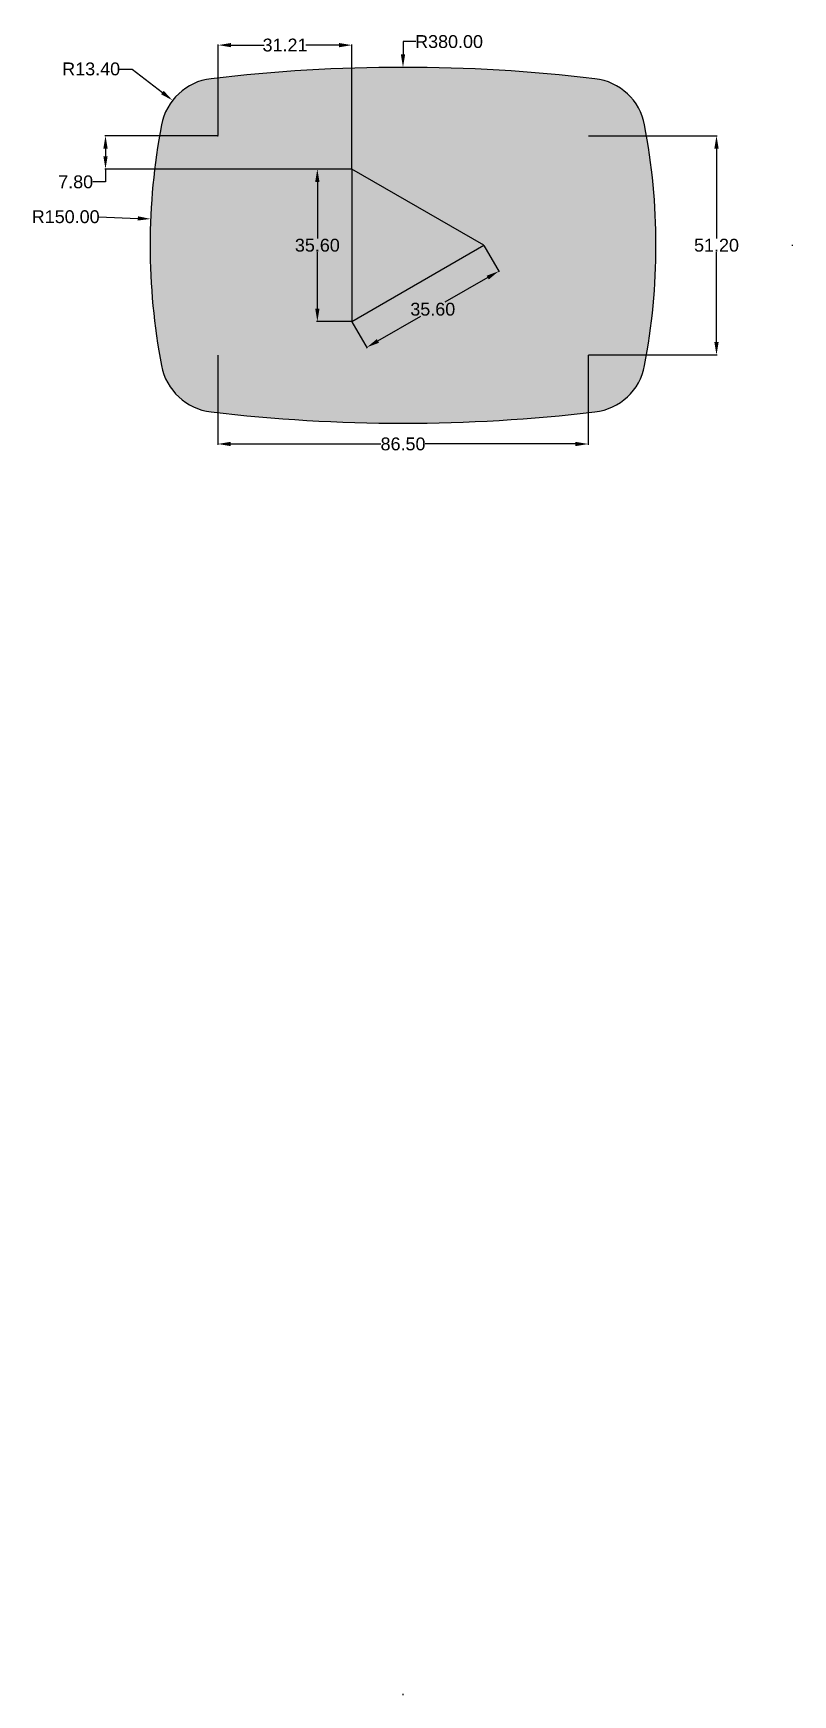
# Model space of a CAD drawing. Header units: inches. Extents: x -25 to 153, y -346 to 42.
import ezdxf

# ---------------------------------------------------------------- set-up
doc = ezdxf.new("R2010")
doc.units = ezdxf.units.IN
doc.header["$MEASUREMENT"] = 0
doc.styles.get("Standard").update_dxf_attribs({"font": 'arial.ttf'})
doc.dimstyles.get("Standard").update_dxf_attribs({"dimtxt": 3, "dimasz": 3, "dimexe": 0.18, "dimexo": 0.0625, "dimgap": 0.09, "dimtad": 0, "dimtih": 1, "dimtoh": 1, "dimzin": 0, "dimdsep": 46, "dimtxsty": 'Standard', "dimcen": 0.09, "dimclrd": 2, "dimclre": 2, "dimclrt": 2, "dimadec": 0, "dimazin": 0, "dimtfac": 1, "dimtofl": 0, "dimtmove": 0, "dimatfit": 3, "dimfxl": 1, "dimtfillclr": 2, "dimtolj": 1, "dimtzin": 0, "dimarcsym": 0})

# ---------------------------------------------------------------- blocks, each defined once
blk = doc.blocks.new('*D5')
at = {"color": 2, "lineweight": -2, "transparency": 16777216}
for p, q in [((-4.52, 33.7), (-1.52, 33.7)), ((-1.52, 33.7), (5.53, 28.2)), ((18.38, 18.13), (18.56, 18.13)), ((18.47, 18.04), (18.47, 18.22))]:
    blk.add_line(p, q, dxfattribs=at)
at = {"color": 2, "transparency": 16777216}
blk.add_solid([(5.84, 28.6), (5.22, 27.81), (7.9, 26.36)], dxfattribs=at)
at = {"layer": 'Defpoints', "color": 0, "transparency": 16777216}
for p in [(7.9, 26.36), (18.47, 18.13)]:
    blk.add_point(p, dxfattribs=at)
at = {"color": 2, "transparency": 16777216, "insert": (-11.11, 33.7), "char_height": 3, "attachment_point": 5}
blk.add_mtext('\\A1;R13.40', dxfattribs=at)
blk = doc.blocks.new('*D6')
at = {"color": 2, "lineweight": -2, "transparency": 16777216}
for p, q in [((-9.31, -0.81), (-0.22, -1.19)), ((152.56, -7.47), (152.74, -7.47)), ((152.65, -7.56), (152.65, -7.38))]:
    blk.add_line(p, q, dxfattribs=at)
at = {"color": 2, "transparency": 16777216}
blk.add_solid([(-0.2, -0.69), (-0.24, -1.69), (2.78, -1.31)], dxfattribs=at)
at = {"layer": 'Defpoints', "color": 0, "transparency": 16777216}
for p in [(2.78, -1.31), (152.65, -7.47)]:
    blk.add_point(p, dxfattribs=at)
at = {"color": 2, "transparency": 16777216, "insert": (-17.06, -0.81), "char_height": 3, "attachment_point": 5}
blk.add_mtext('\\A1;R150.00', dxfattribs=at)
blk = doc.blocks.new('*D7')
at = {"color": 2, "lineweight": -2, "transparency": 16777216}
for p, q in [((64.72, 40.09), (61.72, 40.09)), ((61.72, 40.09), (61.72, 37.09)), ((61.63, -345.91), (61.81, -345.91)), ((61.72, -346), (61.72, -345.82))]:
    blk.add_line(p, q, dxfattribs=at)
at = {"color": 2, "transparency": 16777216}
blk.add_solid([(61.22, 37.09), (62.22, 37.09), (61.72, 34.09)], dxfattribs=at)
at = {"layer": 'Defpoints', "color": 0, "transparency": 16777216}
for p in [(61.72, 34.09), (61.72, -345.91)]:
    blk.add_point(p, dxfattribs=at)
at = {"color": 2, "transparency": 16777216, "insert": (72.47, 40.09), "char_height": 3, "attachment_point": 5}
blk.add_mtext('\\A1;R380.00', dxfattribs=at)
blk = doc.blocks.new('*D8')
at = {"color": 2, "lineweight": -2, "transparency": 16777216}
for p, q in [((105.03, 18.13), (135.11, 18.13)), ((134.93, 15.13), (134.93, -5.85)), ((134.93, -30.07), (134.93, -9.09)), ((105.03, -33.07), (135.11, -33.07))]:
    blk.add_line(p, q, dxfattribs=at)
at = {"color": 2, "transparency": 16777216}
for points in [[(134.43, 15.13), (135.43, 15.13), (134.93, 18.13)], [(134.43, -30.07), (135.43, -30.07), (134.93, -33.07)]]:
    blk.add_solid(points, dxfattribs=at)
at = {"layer": 'Defpoints', "color": 0, "transparency": 16777216}
for p in [(104.97, 18.13), (104.97, -33.07), (134.93, -33.07)]:
    blk.add_point(p, dxfattribs=at)
at = {"color": 2, "transparency": 16777216, "insert": (134.93, -7.47), "char_height": 3, "attachment_point": 5}
blk.add_mtext('\\A1;51.20', dxfattribs=at)
blk = doc.blocks.new('*D9')
at = {"color": 2, "lineweight": -2, "transparency": 16777216}
for p, q in [((18.47, -33.14), (18.47, -54.06)), ((104.97, -33.14), (104.97, -54.06)), ((21.47, -53.88), (56.57, -53.88)), ((101.97, -53.88), (66.87, -53.88))]:
    blk.add_line(p, q, dxfattribs=at)
at = {"color": 2, "transparency": 16777216}
for points in [[(21.47, -53.38), (21.47, -54.38), (18.47, -53.88)], [(101.97, -53.38), (101.97, -54.38), (104.97, -53.88)]]:
    blk.add_solid(points, dxfattribs=at)
at = {"layer": 'Defpoints', "color": 0, "transparency": 16777216}
for p in [(18.47, -33.07), (104.97, -33.07), (18.47, -53.88)]:
    blk.add_point(p, dxfattribs=at)
at = {"color": 2, "transparency": 16777216, "insert": (61.72, -53.88), "char_height": 3, "attachment_point": 5}
blk.add_mtext('\\A1;86.50', dxfattribs=at)
blk = doc.blocks.new('*D10')
at = {"color": 2, "lineweight": -2, "transparency": 16777216}
for p, q in [((49.71, 10.33), (41.53, 10.33)), ((41.71, 7.33), (41.71, -5.85)), ((41.71, -22.27), (41.71, -9.1)), ((49.71, -25.27), (41.53, -25.27))]:
    blk.add_line(p, q, dxfattribs=at)
at = {"color": 2, "transparency": 16777216}
for points in [[(41.21, 7.33), (42.21, 7.33), (41.71, 10.33)], [(41.21, -22.27), (42.21, -22.27), (41.71, -25.27)]]:
    blk.add_solid(points, dxfattribs=at)
at = {"layer": 'Defpoints', "color": 0, "transparency": 16777216}
for p in [(41.71, 10.33), (49.77, 10.33), (49.77, -25.27)]:
    blk.add_point(p, dxfattribs=at)
at = {"color": 2, "transparency": 16777216, "insert": (41.71, -7.47), "char_height": 3, "attachment_point": 5}
blk.add_mtext('\\A1;35.60', dxfattribs=at)
blk = doc.blocks.new('*D11')
at = {"color": 2, "lineweight": -2, "transparency": 16777216}
for p, q in [((80.63, -7.53), (84.18, -13.67)), ((81.49, -15.01), (71.48, -20.79)), ((49.8, -25.33), (53.35, -31.47)), ((55.85, -29.81), (65.86, -24.03))]:
    blk.add_line(p, q, dxfattribs=at)
at = {"color": 2, "transparency": 16777216}
for points in [[(81.24, -14.58), (81.74, -15.45), (84.09, -13.51)], [(55.6, -29.38), (56.1, -30.25), (53.26, -31.31)]]:
    blk.add_solid(points, dxfattribs=at)
at = {"layer": 'Defpoints', "color": 0, "transparency": 16777216}
for p in [(80.6, -7.47), (49.77, -25.27), (53.26, -31.31)]:
    blk.add_point(p, dxfattribs=at)
at = {"color": 2, "transparency": 16777216, "insert": (68.67, -22.41), "char_height": 3, "attachment_point": 5}
blk.add_mtext('\\A1;35.60', dxfattribs=at)
blk = doc.blocks.new('*D12')
at = {"color": 2, "lineweight": -2, "transparency": 16777216}
for p, q in [((18.56, 18.19), (18.56, 39.46)), ((21.56, 39.28), (29.3, 39.28)), ((46.77, 39.28), (39.03, 39.28)), ((49.77, 10.39), (49.77, 39.46))]:
    blk.add_line(p, q, dxfattribs=at)
at = {"color": 2, "transparency": 16777216}
for points in [[(21.56, 39.78), (21.56, 38.78), (18.56, 39.28)], [(46.77, 39.78), (46.77, 38.78), (49.77, 39.28)]]:
    blk.add_solid(points, dxfattribs=at)
at = {"layer": 'Defpoints', "color": 0, "transparency": 16777216}
for p in [(18.56, 39.28), (18.56, 18.13), (49.77, 10.33)]:
    blk.add_point(p, dxfattribs=at)
at = {"color": 2, "transparency": 16777216, "insert": (34.16, 39.28), "char_height": 3, "attachment_point": 5}
blk.add_mtext('\\A1;31.21', dxfattribs=at)
blk = doc.blocks.new('*D13')
at = {"color": 2, "lineweight": -2, "transparency": 16777216}
for p, q in [((18.5, 18.13), (-7.94, 18.13)), ((-7.76, 15.13), (-7.76, 13.33)), ((49.71, 10.33), (-7.94, 10.33)), ((-7.76, 10.33), (-7.76, 7.33)), ((-7.76, 7.33), (-10.76, 7.33))]:
    blk.add_line(p, q, dxfattribs=at)
at = {"color": 2, "transparency": 16777216}
for points in [[(-8.26, 15.13), (-7.26, 15.13), (-7.76, 18.13)], [(-8.26, 13.33), (-7.26, 13.33), (-7.76, 10.33)]]:
    blk.add_solid(points, dxfattribs=at)
at = {"layer": 'Defpoints', "color": 0, "transparency": 16777216}
for p in [(18.56, 18.13), (-7.76, 10.33), (49.77, 10.33)]:
    blk.add_point(p, dxfattribs=at)
at = {"color": 2, "transparency": 16777216, "insert": (-14.73, 7.33), "char_height": 3, "attachment_point": 5}
blk.add_mtext('\\A1;7.80', dxfattribs=at)

msp = doc.modelspace()

# ---------------------------------------------------------------- hatches: boundary and pattern name
h = msp.add_hatch(color=1)
h.dxf.hatch_style = 1
h.paths.add_polyline_path([(118.132, 20.639, 0.326962), (106.551, 31.434, 0.0591947), (16.889, 31.434, 0.326962), (5.307, 20.639, 0.0945418), (5.307, -35.584, 0.326962), (16.889, -46.379, 0.0591947), (106.551, -46.379, 0.326962), (118.132, -35.584, 0.0945418)])
h.paths.add_polyline_path([(49.77, 10.327), (80.6, -7.473), (49.77, -25.273)], flags=16)
h = msp.add_hatch(color=256)
h.dxf.hatch_style = 1
h.paths.add_polyline_path([(49.77, 10.327), (49.77, -25.273), (80.6, -7.473)])

# ---------------------------------------------------------------- linework, layer by layer
for p, q in [((49.77, 10.327), (49.77, -25.273)), ((80.6, -7.473), (49.77, 10.327)), ((49.77, -25.273), (80.6, -7.473))]:
    msp.add_line(p, q)
for centre, radius, start, end in [((18.47, 18.127), 13.4, 96.77531, 169.19841), ((61.72, -345.913), 380, 83.22469, 96.77531), ((104.97, 18.127), 13.4, 10.80159, 83.22469), ((152.649, -7.473), 150, 169.19841, 190.80159), ((-29.21, -7.473), 150, 349.19841, 10.80159), ((18.47, -33.073), 13.4, 190.80159, 263.22469), ((104.97, -33.073), 13.4, 276.77531, 349.19841), ((61.72, 330.967), 380, 263.22469, 276.77531)]:
    msp.add_arc(centre, radius, start, end)

# ---------------------------------------------------------------- dimensions: what is measured, and where the dimension line sits
for base, p1, p2, picture, middle in [((18.56, 39.275), (49.77, 10.327), (18.56, 18.127), '*D12', (34.165, 39.275)), ((18.47, -53.879), (104.97, -33.073), (18.47, -33.073), '*D9', (61.72, -53.879))]:
    dim = msp.add_linear_dim(base=base, p1=p1, p2=p2, dimstyle='Standard')
    dim.commit()
    dim.dimension.update_dxf_attribs({"geometry": picture, "text_midpoint": middle})
dim = msp.add_radius_dim(center=(61.72, -345.913), mpoint=(61.72, 34.087), dimstyle='Standard')
dim.commit()
dim.dimension.update_dxf_attribs({"geometry": '*D7', "text_midpoint": (72.467, 40.087)})
for center, mpoint, picture, middle in [((18.47, 18.127), (7.897, 26.36), '*D5', (-11.107, 33.696)), ((152.649, -7.473), (2.776, -1.312), '*D6', (-9.315, -0.815))]:
    dim = msp.add_radius_dim(center=center, mpoint=mpoint, dimstyle='Standard')
    dim.commit()
    dim.dimension.update_dxf_attribs({"geometry": picture, "text_midpoint": middle, "dimtype": 164})
for base, p1, p2, picture, middle in [((-7.757, 10.327), (18.56, 18.127), (49.77, 10.327), '*D13', (-14.726, 7.327)), ((134.932, -33.073), (104.97, 18.127), (104.97, -33.073), '*D8', (134.932, -7.473)), ((41.71, 10.327), (49.77, -25.273), (49.77, 10.327), '*D10', (41.71, -7.473))]:
    dim = msp.add_linear_dim(base=base, p1=p1, p2=p2, angle=90, dimstyle='Standard')
    dim.commit()
    dim.dimension.update_dxf_attribs({"geometry": picture, "text_midpoint": middle})
dim = msp.add_aligned_dim(p1=(80.6, -7.473), p2=(49.77, -25.273), distance=6.974, dimstyle='Standard')
dim.commit()
dim.dimension.update_dxf_attribs({"geometry": '*D11', "text_midpoint": (68.672, -22.412)})

doc.saveas('drawing.dxf')
